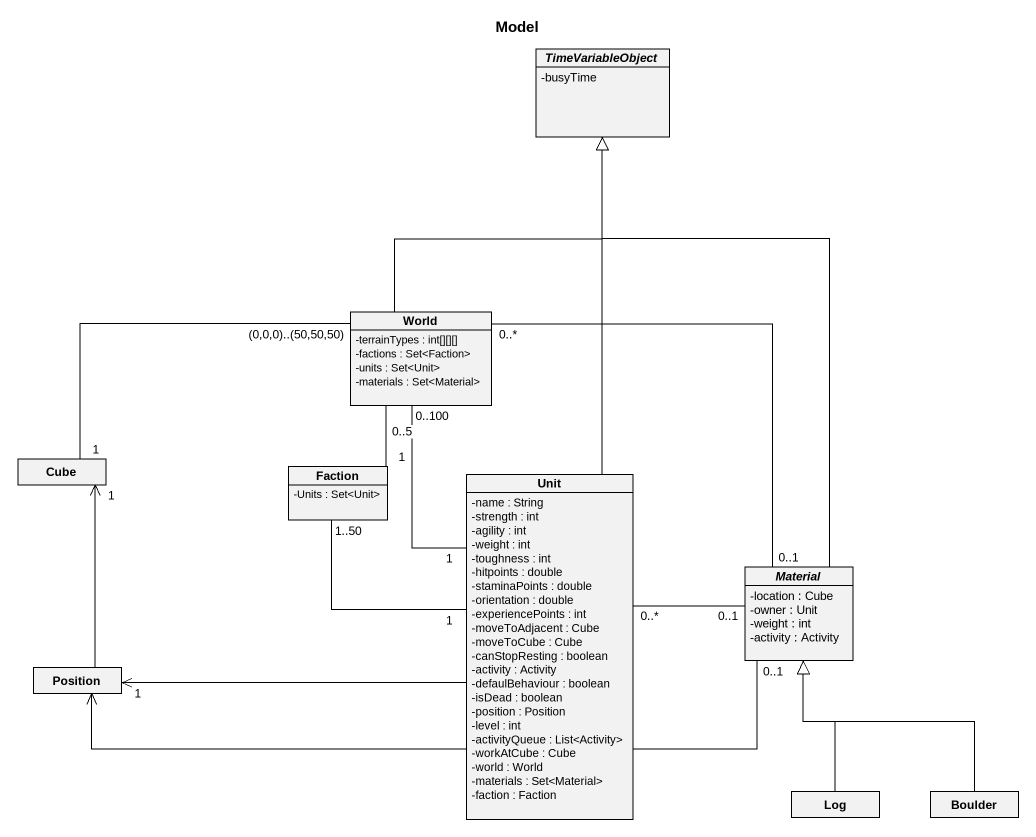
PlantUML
@startuml
title Model
hide circle
hide empty members
skinparam classAttributeIconSize 0
abstract class TimeVariableObject {
  -busyTime
}
class World {
  -terrainTypes : int[][][]
  -factions : Set<Faction>
  -units : Set<Unit>
  -materials : Set<Material>
}
class Cube
class Faction {
  -Units : Set<Unit>
}
class Unit {
  -name : String
  -strength : int
  -agility : int
  -weight : int
  -toughness : int
  -hitpoints : double
  -staminaPoints : double
  -orientation : double
  -experiencePoints : int
  -moveToAdjacent : Cube
  -moveToCube : Cube
  -canStopResting : boolean
  -activity : Activity
  -defaulBehaviour : boolean
  -isDead : boolean
  -position : Position
  -level : int
  -activityQueue : List<Activity>
  -workAtCube : Cube
  -world : World
  -materials : Set<Material>
  -faction : Faction
}
abstract class Material {
  -location : Cube
  -owner : Unit
  -weight : int
  -activity : Activity
}
class Position
class Log
class Boulder
World -up-|> TimeVariableObject
World "(0,0,0)..(50,50,50)" -left- "1" Cube
World "0..5" -- "1" Faction
World "0..*" -- "0..1" Material
Unit -up-|> TimeVariableObject
Unit "1" -up- "0..100" World
Unit "1" -up- "1..50" Faction
Unit "0..*" -right- "0..1" Material
Unit -left-> "1" Position
Material -up-|> TimeVariableObject
Material "0..1" -left-> Position
Position -up-> "1" Cube
Log -up-|> Material
Boulder -up-|> Material
@enduml
